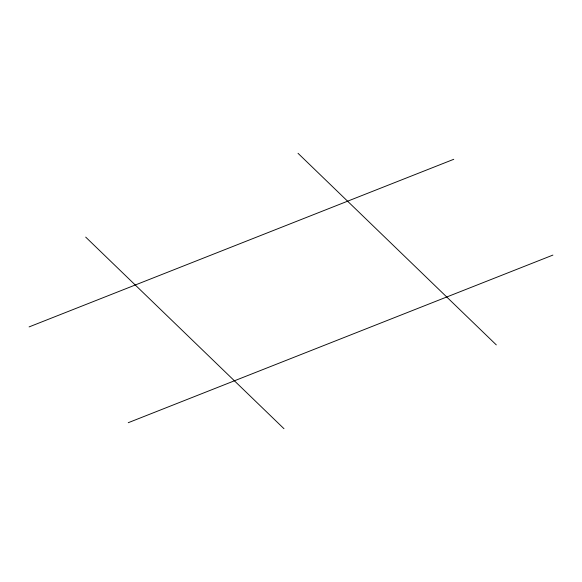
<?xml version="1.0" encoding="UTF-8"?>
<svg xmlns="http://www.w3.org/2000/svg" width="582" height="582" viewBox="0 0 582 582"><rect width="100%" height="100%" fill="white"/><g stroke="black" fill="none" stroke-linecap="round" stroke-linejoin="round"><path stroke-width="0.87" d="M29.1 326.909L453.756 159.293M128.244 422.707L552.9 255.091M298.02 153.299L496.308 344.893M85.692 237.107L283.98 428.701"/></g></svg>
